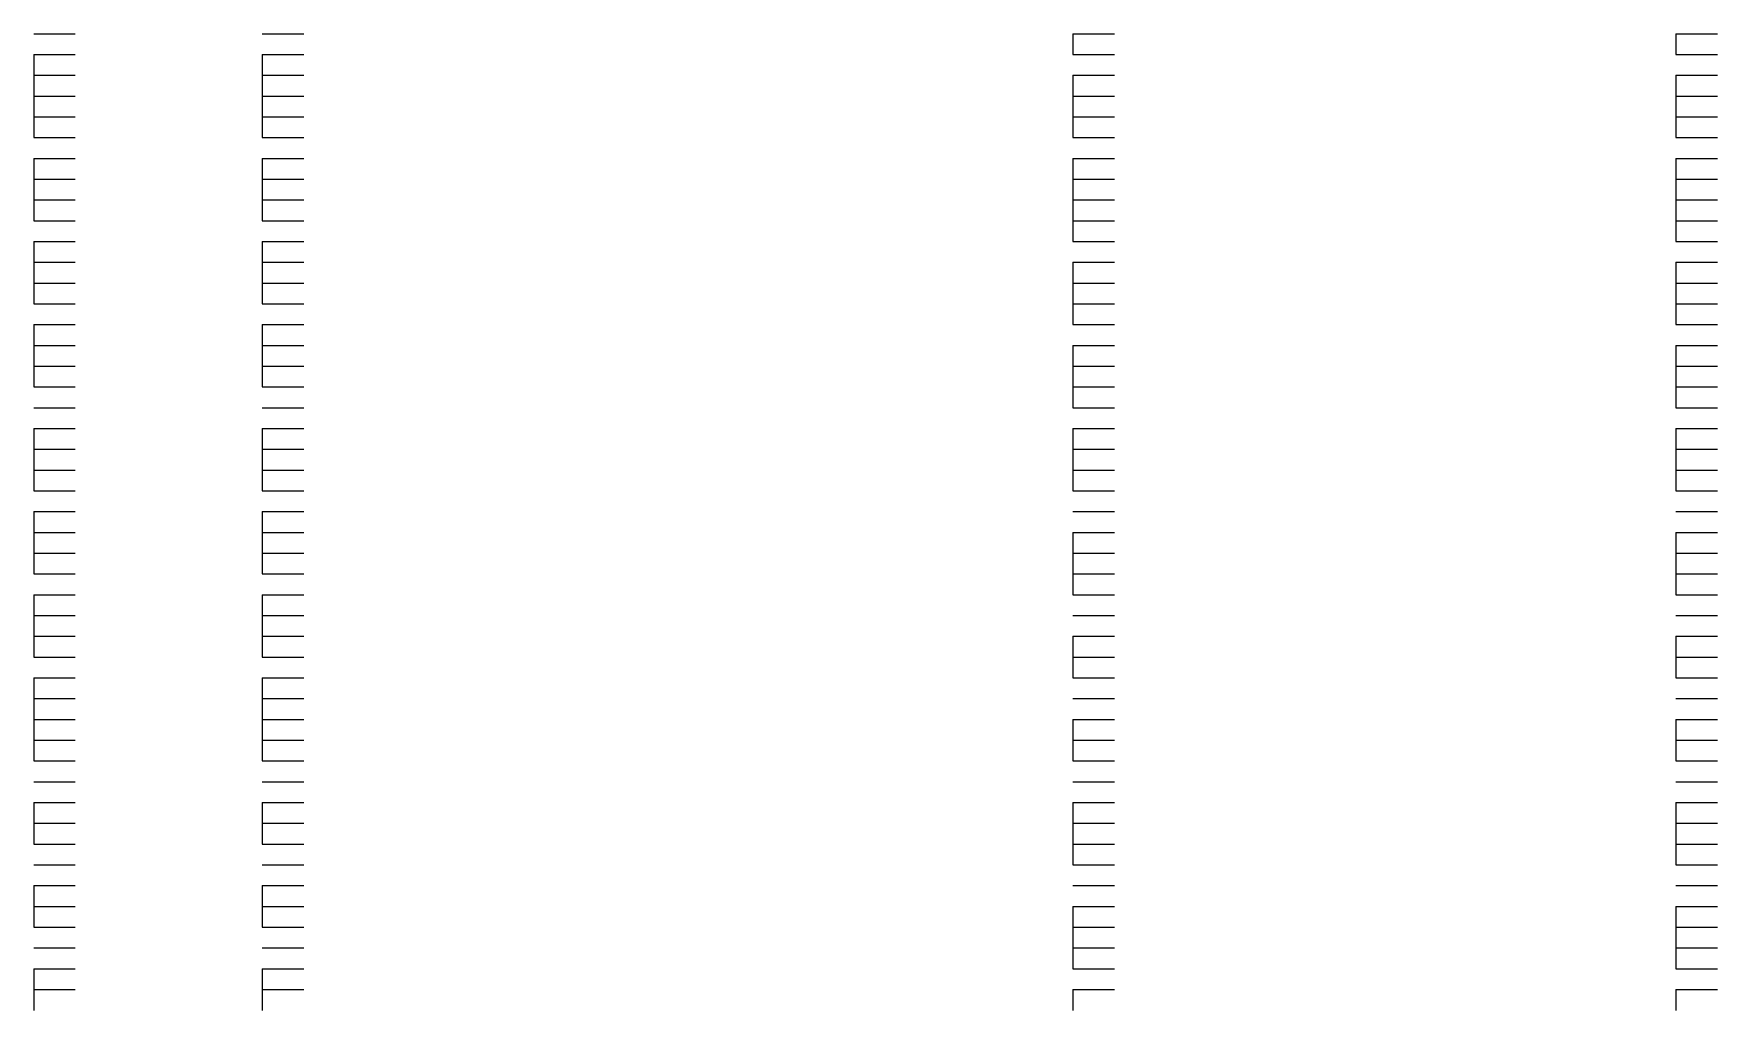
# Model space of a CAD drawing. Header units: inches. Extents: x 0.2 to 10.8, y 0.5 to 8.
# Drawn here: x 3.755 to 3.89, y 4.54 to 4.6183 of the extents above; entities that cross this region are included whole.
import ezdxf

# ---------------------------------------------------------------- set-up
doc = ezdxf.new("R2010")
doc.units = ezdxf.units.IN
doc.header["$MEASUREMENT"] = 0
doc.layers.add('PDF_Geometry', color=7, linetype='Continuous')

msp = doc.modelspace()

# ---------------------------------------------------------------- linework, layer by layer
at = {"layer": 'PDF_Geometry', "lineweight": 9}
for points in [[(3.755, 4.61833), (3.75667, 4.61833)], [(3.755, 4.61833), (3.75667, 4.61833)], [(3.755, 4.61833), (3.75667, 4.61833)], [(3.75667, 4.61833), (3.75833, 4.61833)], [(3.75667, 4.61833), (3.75833, 4.61833)], [(3.75667, 4.61833), (3.75833, 4.61833)], [(3.77333, 4.61833), (3.775, 4.61833)], [(3.77333, 4.61833), (3.775, 4.61833)], [(3.77333, 4.61833), (3.775, 4.61833)], [(3.775, 4.61833), (3.77667, 4.61833)], [(3.775, 4.61833), (3.77667, 4.61833)], [(3.775, 4.61833), (3.77667, 4.61833)], [(3.83833, 4.61833), (3.84, 4.61833)], [(3.83833, 4.61833), (3.83833, 4.61667)], [(3.83833, 4.61833), (3.84, 4.61833)], [(3.84, 4.61833), (3.84167, 4.61833)], [(3.84, 4.61833), (3.84167, 4.61833)], [(3.88667, 4.61833), (3.88833, 4.61833)], [(3.88667, 4.61833), (3.88667, 4.61667)], [(3.88667, 4.61833), (3.88833, 4.61833)], [(3.88833, 4.61833), (3.89, 4.61833)], [(3.88833, 4.61833), (3.89, 4.61833)], [(3.755, 4.61667), (3.75667, 4.61667)], [(3.755, 4.61667), (3.755, 4.615)], [(3.755, 4.61667), (3.75667, 4.61667)], [(3.75667, 4.61667), (3.75833, 4.61667)], [(3.75667, 4.61667), (3.75833, 4.61667)], [(3.77333, 4.61667), (3.775, 4.61667)], [(3.77333, 4.61667), (3.77333, 4.615)], [(3.77333, 4.61667), (3.775, 4.61667)], [(3.775, 4.61667), (3.77667, 4.61667)], [(3.775, 4.61667), (3.77667, 4.61667)], [(3.83833, 4.61667), (3.84, 4.61667)], [(3.83833, 4.61667), (3.84, 4.61667)], [(3.84, 4.61667), (3.84167, 4.61667)], [(3.84, 4.61667), (3.84167, 4.61667)], [(3.88667, 4.61667), (3.88833, 4.61667)], [(3.88667, 4.61667), (3.88833, 4.61667)], [(3.88833, 4.61667), (3.89, 4.61667)], [(3.88833, 4.61667), (3.89, 4.61667)], [(3.755, 4.615), (3.75667, 4.615)], [(3.755, 4.615), (3.755, 4.61333)], [(3.755, 4.615), (3.75667, 4.615)], [(3.75667, 4.615), (3.75833, 4.615)], [(3.75667, 4.615), (3.75833, 4.615)], [(3.77333, 4.615), (3.775, 4.615)], [(3.77333, 4.615), (3.77333, 4.61333)], [(3.77333, 4.615), (3.775, 4.615)], [(3.775, 4.615), (3.77667, 4.615)], [(3.775, 4.615), (3.77667, 4.615)], [(3.83833, 4.615), (3.84, 4.615)], [(3.83833, 4.615), (3.83833, 4.61333)], [(3.83833, 4.615), (3.84, 4.615)], [(3.84, 4.615), (3.84167, 4.615)], [(3.84, 4.615), (3.84167, 4.615)], [(3.88667, 4.615), (3.88833, 4.615)], [(3.88667, 4.615), (3.88667, 4.61333)], [(3.88667, 4.615), (3.88833, 4.615)], [(3.88833, 4.615), (3.89, 4.615)], [(3.88833, 4.615), (3.89, 4.615)], [(3.755, 4.61333), (3.75667, 4.61333)], [(3.755, 4.61333), (3.755, 4.61167)], [(3.755, 4.61333), (3.75667, 4.61333)], [(3.75667, 4.61333), (3.75833, 4.61333)], [(3.75667, 4.61333), (3.75833, 4.61333)], [(3.77333, 4.61333), (3.775, 4.61333)], [(3.77333, 4.61333), (3.77333, 4.61167)], [(3.77333, 4.61333), (3.775, 4.61333)], [(3.775, 4.61333), (3.77667, 4.61333)], [(3.775, 4.61333), (3.77667, 4.61333)], [(3.83833, 4.61333), (3.84, 4.61333)], [(3.83833, 4.61333), (3.83833, 4.61167)], [(3.83833, 4.61333), (3.84, 4.61333)], [(3.84, 4.61333), (3.84167, 4.61333)], [(3.84, 4.61333), (3.84167, 4.61333)], [(3.88667, 4.61333), (3.88833, 4.61333)], [(3.88667, 4.61333), (3.88667, 4.61167)], [(3.88667, 4.61333), (3.88833, 4.61333)], [(3.88833, 4.61333), (3.89, 4.61333)], [(3.88833, 4.61333), (3.89, 4.61333)], [(3.755, 4.61167), (3.75667, 4.61167)], [(3.755, 4.61167), (3.755, 4.61)], [(3.755, 4.61167), (3.75667, 4.61167)], [(3.75667, 4.61167), (3.75833, 4.61167)], [(3.75667, 4.61167), (3.75833, 4.61167)], [(3.77333, 4.61167), (3.775, 4.61167)], [(3.77333, 4.61167), (3.77333, 4.61)], [(3.77333, 4.61167), (3.775, 4.61167)], [(3.775, 4.61167), (3.77667, 4.61167)], [(3.775, 4.61167), (3.77667, 4.61167)], [(3.83833, 4.61167), (3.84, 4.61167)], [(3.83833, 4.61167), (3.83833, 4.61)], [(3.83833, 4.61167), (3.84, 4.61167)], [(3.84, 4.61167), (3.84167, 4.61167)], [(3.84, 4.61167), (3.84167, 4.61167)], [(3.88667, 4.61167), (3.88833, 4.61167)], [(3.88667, 4.61167), (3.88667, 4.61)], [(3.88667, 4.61167), (3.88833, 4.61167)], [(3.88833, 4.61167), (3.89, 4.61167)], [(3.88833, 4.61167), (3.89, 4.61167)], [(3.755, 4.61), (3.75667, 4.61)], [(3.755, 4.61), (3.75667, 4.61)], [(3.75667, 4.61), (3.75833, 4.61)], [(3.75667, 4.61), (3.75833, 4.61)], [(3.77333, 4.61), (3.775, 4.61)], [(3.77333, 4.61), (3.775, 4.61)], [(3.775, 4.61), (3.77667, 4.61)], [(3.775, 4.61), (3.77667, 4.61)], [(3.83833, 4.61), (3.84, 4.61)], [(3.83833, 4.61), (3.84, 4.61)], [(3.84, 4.61), (3.84167, 4.61)], [(3.84, 4.61), (3.84167, 4.61)], [(3.88667, 4.61), (3.88833, 4.61)], [(3.88667, 4.61), (3.88833, 4.61)], [(3.88833, 4.61), (3.89, 4.61)], [(3.88833, 4.61), (3.89, 4.61)], [(3.755, 4.60833), (3.75667, 4.60833)], [(3.755, 4.60833), (3.755, 4.60667)], [(3.755, 4.60833), (3.75667, 4.60833)], [(3.75667, 4.60833), (3.75833, 4.60833)], [(3.75667, 4.60833), (3.75833, 4.60833)], [(3.77333, 4.60833), (3.775, 4.60833)], [(3.77333, 4.60833), (3.77333, 4.60667)], [(3.77333, 4.60833), (3.775, 4.60833)], [(3.775, 4.60833), (3.77667, 4.60833)], [(3.775, 4.60833), (3.77667, 4.60833)], [(3.83833, 4.60833), (3.84, 4.60833)], [(3.83833, 4.60833), (3.83833, 4.60667)], [(3.83833, 4.60833), (3.84, 4.60833)], [(3.84, 4.60833), (3.84167, 4.60833)], [(3.84, 4.60833), (3.84167, 4.60833)], [(3.88667, 4.60833), (3.88833, 4.60833)], [(3.88667, 4.60833), (3.88667, 4.60667)], [(3.88667, 4.60833), (3.88833, 4.60833)], [(3.88833, 4.60833), (3.89, 4.60833)], [(3.88833, 4.60833), (3.89, 4.60833)], [(3.755, 4.60667), (3.75667, 4.60667)], [(3.755, 4.60667), (3.755, 4.605)], [(3.755, 4.60667), (3.75667, 4.60667)], [(3.75667, 4.60667), (3.75833, 4.60667)], [(3.75667, 4.60667), (3.75833, 4.60667)], [(3.77333, 4.60667), (3.775, 4.60667)], [(3.77333, 4.60667), (3.77333, 4.605)], [(3.77333, 4.60667), (3.775, 4.60667)], [(3.775, 4.60667), (3.77667, 4.60667)], [(3.775, 4.60667), (3.77667, 4.60667)], [(3.83833, 4.60667), (3.84, 4.60667)], [(3.83833, 4.60667), (3.83833, 4.605)], [(3.83833, 4.60667), (3.84, 4.60667)], [(3.84, 4.60667), (3.84167, 4.60667)], [(3.84, 4.60667), (3.84167, 4.60667)], [(3.88667, 4.60667), (3.88833, 4.60667)], [(3.88667, 4.60667), (3.88667, 4.605)], [(3.88667, 4.60667), (3.88833, 4.60667)], [(3.88833, 4.60667), (3.89, 4.60667)], [(3.88833, 4.60667), (3.89, 4.60667)], [(3.755, 4.605), (3.75667, 4.605)], [(3.755, 4.605), (3.755, 4.60333)], [(3.755, 4.605), (3.75667, 4.605)], [(3.75667, 4.605), (3.75833, 4.605)], [(3.75667, 4.605), (3.75833, 4.605)], [(3.77333, 4.605), (3.775, 4.605)], [(3.77333, 4.605), (3.77333, 4.60333)], [(3.77333, 4.605), (3.775, 4.605)], [(3.775, 4.605), (3.77667, 4.605)], [(3.775, 4.605), (3.77667, 4.605)], [(3.83833, 4.605), (3.84, 4.605)], [(3.83833, 4.605), (3.83833, 4.60333)], [(3.83833, 4.605), (3.84, 4.605)], [(3.84, 4.605), (3.84167, 4.605)], [(3.84, 4.605), (3.84167, 4.605)], [(3.88667, 4.605), (3.88833, 4.605)], [(3.88667, 4.605), (3.88667, 4.60333)], [(3.88667, 4.605), (3.88833, 4.605)], [(3.88833, 4.605), (3.89, 4.605)], [(3.88833, 4.605), (3.89, 4.605)], [(3.755, 4.60333), (3.75667, 4.60333)], [(3.755, 4.60333), (3.75667, 4.60333)], [(3.75667, 4.60333), (3.75833, 4.60333)], [(3.75667, 4.60333), (3.75833, 4.60333)], [(3.77333, 4.60333), (3.775, 4.60333)], [(3.77333, 4.60333), (3.775, 4.60333)], [(3.775, 4.60333), (3.77667, 4.60333)], [(3.775, 4.60333), (3.77667, 4.60333)], [(3.83833, 4.60333), (3.84, 4.60333)], [(3.83833, 4.60333), (3.83833, 4.60167)], [(3.83833, 4.60333), (3.84, 4.60333)], [(3.84, 4.60333), (3.84167, 4.60333)], [(3.84, 4.60333), (3.84167, 4.60333)], [(3.88667, 4.60333), (3.88833, 4.60333)], [(3.88667, 4.60333), (3.88667, 4.60167)], [(3.88667, 4.60333), (3.88833, 4.60333)], [(3.88833, 4.60333), (3.89, 4.60333)], [(3.88833, 4.60333), (3.89, 4.60333)], [(3.755, 4.60167), (3.75667, 4.60167)], [(3.755, 4.60167), (3.755, 4.6)], [(3.755, 4.60167), (3.75667, 4.60167)], [(3.75667, 4.60167), (3.75833, 4.60167)], [(3.75667, 4.60167), (3.75833, 4.60167)], [(3.77333, 4.60167), (3.775, 4.60167)], [(3.77333, 4.60167), (3.77333, 4.6)], [(3.77333, 4.60167), (3.775, 4.60167)], [(3.775, 4.60167), (3.77667, 4.60167)], [(3.775, 4.60167), (3.77667, 4.60167)], [(3.83833, 4.60167), (3.84, 4.60167)], [(3.83833, 4.60167), (3.84, 4.60167)], [(3.84, 4.60167), (3.84167, 4.60167)], [(3.84, 4.60167), (3.84167, 4.60167)], [(3.88667, 4.60167), (3.88833, 4.60167)], [(3.88667, 4.60167), (3.88833, 4.60167)], [(3.88833, 4.60167), (3.89, 4.60167)], [(3.88833, 4.60167), (3.89, 4.60167)], [(3.755, 4.6), (3.75667, 4.6)], [(3.755, 4.6), (3.755, 4.59833)], [(3.755, 4.6), (3.75667, 4.6)], [(3.75667, 4.6), (3.75833, 4.6)], [(3.75667, 4.6), (3.75833, 4.6)], [(3.77333, 4.6), (3.775, 4.6)], [(3.77333, 4.6), (3.77333, 4.59833)], [(3.77333, 4.6), (3.775, 4.6)], [(3.775, 4.6), (3.77667, 4.6)], [(3.775, 4.6), (3.77667, 4.6)], [(3.83833, 4.6), (3.84, 4.6)], [(3.83833, 4.6), (3.83833, 4.59833)], [(3.83833, 4.6), (3.84, 4.6)], [(3.84, 4.6), (3.84167, 4.6)], [(3.84, 4.6), (3.84167, 4.6)], [(3.88667, 4.6), (3.88833, 4.6)], [(3.88667, 4.6), (3.88667, 4.59833)], [(3.88667, 4.6), (3.88833, 4.6)], [(3.88833, 4.6), (3.89, 4.6)], [(3.88833, 4.6), (3.89, 4.6)], [(3.755, 4.59833), (3.75667, 4.59833)], [(3.755, 4.59833), (3.755, 4.59667)], [(3.755, 4.59833), (3.75667, 4.59833)], [(3.75667, 4.59833), (3.75833, 4.59833)], [(3.75667, 4.59833), (3.75833, 4.59833)], [(3.77333, 4.59833), (3.775, 4.59833)], [(3.77333, 4.59833), (3.77333, 4.59667)], [(3.77333, 4.59833), (3.775, 4.59833)], [(3.775, 4.59833), (3.77667, 4.59833)], [(3.775, 4.59833), (3.77667, 4.59833)], [(3.83833, 4.59833), (3.84, 4.59833)], [(3.83833, 4.59833), (3.83833, 4.59667)], [(3.83833, 4.59833), (3.84, 4.59833)], [(3.84, 4.59833), (3.84167, 4.59833)], [(3.84, 4.59833), (3.84167, 4.59833)], [(3.88667, 4.59833), (3.88833, 4.59833)], [(3.88667, 4.59833), (3.88667, 4.59667)], [(3.88667, 4.59833), (3.88833, 4.59833)], [(3.88833, 4.59833), (3.89, 4.59833)], [(3.88833, 4.59833), (3.89, 4.59833)], [(3.755, 4.59667), (3.75667, 4.59667)], [(3.755, 4.59667), (3.75667, 4.59667)], [(3.75667, 4.59667), (3.75833, 4.59667)], [(3.75667, 4.59667), (3.75833, 4.59667)], [(3.77333, 4.59667), (3.775, 4.59667)], [(3.77333, 4.59667), (3.775, 4.59667)], [(3.775, 4.59667), (3.77667, 4.59667)], [(3.775, 4.59667), (3.77667, 4.59667)], [(3.83833, 4.59667), (3.84, 4.59667)], [(3.83833, 4.59667), (3.83833, 4.595)], [(3.83833, 4.59667), (3.84, 4.59667)], [(3.84, 4.59667), (3.84167, 4.59667)], [(3.84, 4.59667), (3.84167, 4.59667)], [(3.88667, 4.59667), (3.88833, 4.59667)], [(3.88667, 4.59667), (3.88667, 4.595)], [(3.88667, 4.59667), (3.88833, 4.59667)], [(3.88833, 4.59667), (3.89, 4.59667)], [(3.88833, 4.59667), (3.89, 4.59667)], [(3.755, 4.595), (3.75667, 4.595)], [(3.755, 4.595), (3.755, 4.59333)], [(3.755, 4.595), (3.75667, 4.595)], [(3.75667, 4.595), (3.75833, 4.595)], [(3.75667, 4.595), (3.75833, 4.595)], [(3.77333, 4.595), (3.775, 4.595)], [(3.77333, 4.595), (3.77333, 4.59333)], [(3.77333, 4.595), (3.775, 4.595)], [(3.775, 4.595), (3.77667, 4.595)], [(3.775, 4.595), (3.77667, 4.595)], [(3.83833, 4.595), (3.84, 4.595)], [(3.83833, 4.595), (3.84, 4.595)], [(3.84, 4.595), (3.84167, 4.595)], [(3.84, 4.595), (3.84167, 4.595)], [(3.88667, 4.595), (3.88833, 4.595)], [(3.88667, 4.595), (3.88833, 4.595)], [(3.88833, 4.595), (3.89, 4.595)], [(3.88833, 4.595), (3.89, 4.595)], [(3.755, 4.59333), (3.75667, 4.59333)], [(3.755, 4.59333), (3.755, 4.59167)], [(3.755, 4.59333), (3.75667, 4.59333)], [(3.75667, 4.59333), (3.75833, 4.59333)], [(3.75667, 4.59333), (3.75833, 4.59333)], [(3.77333, 4.59333), (3.775, 4.59333)], [(3.77333, 4.59333), (3.77333, 4.59167)], [(3.77333, 4.59333), (3.775, 4.59333)], [(3.775, 4.59333), (3.77667, 4.59333)], [(3.775, 4.59333), (3.77667, 4.59333)], [(3.83833, 4.59333), (3.84, 4.59333)], [(3.83833, 4.59333), (3.83833, 4.59167)], [(3.83833, 4.59333), (3.84, 4.59333)], [(3.84, 4.59333), (3.84167, 4.59333)], [(3.84, 4.59333), (3.84167, 4.59333)], [(3.88667, 4.59333), (3.88833, 4.59333)], [(3.88667, 4.59333), (3.88667, 4.59167)], [(3.88667, 4.59333), (3.88833, 4.59333)], [(3.88833, 4.59333), (3.89, 4.59333)], [(3.88833, 4.59333), (3.89, 4.59333)], [(3.755, 4.59167), (3.75667, 4.59167)], [(3.755, 4.59167), (3.755, 4.59)], [(3.755, 4.59167), (3.75667, 4.59167)], [(3.75667, 4.59167), (3.75833, 4.59167)], [(3.75667, 4.59167), (3.75833, 4.59167)], [(3.77333, 4.59167), (3.775, 4.59167)], [(3.77333, 4.59167), (3.77333, 4.59)], [(3.77333, 4.59167), (3.775, 4.59167)], [(3.775, 4.59167), (3.77667, 4.59167)], [(3.775, 4.59167), (3.77667, 4.59167)], [(3.83833, 4.59167), (3.84, 4.59167)], [(3.83833, 4.59167), (3.83833, 4.59)], [(3.83833, 4.59167), (3.84, 4.59167)], [(3.84, 4.59167), (3.84167, 4.59167)], [(3.84, 4.59167), (3.84167, 4.59167)], [(3.88667, 4.59167), (3.88833, 4.59167)], [(3.88667, 4.59167), (3.88667, 4.59)], [(3.88667, 4.59167), (3.88833, 4.59167)], [(3.88833, 4.59167), (3.89, 4.59167)], [(3.88833, 4.59167), (3.89, 4.59167)], [(3.755, 4.59), (3.75667, 4.59)], [(3.755, 4.59), (3.75667, 4.59)], [(3.755, 4.59), (3.75667, 4.59)], [(3.75667, 4.59), (3.75833, 4.59)], [(3.75667, 4.59), (3.75833, 4.59)], [(3.75667, 4.59), (3.75833, 4.59)], [(3.77333, 4.59), (3.775, 4.59)], [(3.77333, 4.59), (3.775, 4.59)], [(3.77333, 4.59), (3.775, 4.59)], [(3.775, 4.59), (3.77667, 4.59)], [(3.775, 4.59), (3.77667, 4.59)], [(3.775, 4.59), (3.77667, 4.59)], [(3.83833, 4.59), (3.84, 4.59)], [(3.83833, 4.59), (3.83833, 4.58833)], [(3.83833, 4.59), (3.84, 4.59)], [(3.84, 4.59), (3.84167, 4.59)], [(3.84, 4.59), (3.84167, 4.59)], [(3.88667, 4.59), (3.88833, 4.59)], [(3.88667, 4.59), (3.88667, 4.58833)], [(3.88667, 4.59), (3.88833, 4.59)], [(3.88833, 4.59), (3.89, 4.59)], [(3.88833, 4.59), (3.89, 4.59)], [(3.755, 4.58833), (3.75667, 4.58833)], [(3.755, 4.58833), (3.75667, 4.58833)], [(3.755, 4.58833), (3.75667, 4.58833)], [(3.75667, 4.58833), (3.75833, 4.58833)], [(3.75667, 4.58833), (3.75833, 4.58833)], [(3.75667, 4.58833), (3.75833, 4.58833)], [(3.77333, 4.58833), (3.775, 4.58833)], [(3.77333, 4.58833), (3.775, 4.58833)], [(3.77333, 4.58833), (3.775, 4.58833)], [(3.775, 4.58833), (3.77667, 4.58833)], [(3.775, 4.58833), (3.77667, 4.58833)], [(3.775, 4.58833), (3.77667, 4.58833)], [(3.83833, 4.58833), (3.84, 4.58833)], [(3.83833, 4.58833), (3.84, 4.58833)], [(3.84, 4.58833), (3.84167, 4.58833)], [(3.84, 4.58833), (3.84167, 4.58833)], [(3.88667, 4.58833), (3.88833, 4.58833)], [(3.88667, 4.58833), (3.88833, 4.58833)], [(3.88833, 4.58833), (3.89, 4.58833)], [(3.88833, 4.58833), (3.89, 4.58833)], [(3.755, 4.58667), (3.75667, 4.58667)], [(3.755, 4.58667), (3.755, 4.585)], [(3.755, 4.58667), (3.75667, 4.58667)], [(3.75667, 4.58667), (3.75833, 4.58667)], [(3.75667, 4.58667), (3.75833, 4.58667)], [(3.77333, 4.58667), (3.775, 4.58667)], [(3.77333, 4.58667), (3.77333, 4.585)], [(3.77333, 4.58667), (3.775, 4.58667)], [(3.775, 4.58667), (3.77667, 4.58667)], [(3.775, 4.58667), (3.77667, 4.58667)], [(3.83833, 4.58667), (3.84, 4.58667)], [(3.83833, 4.58667), (3.83833, 4.585)], [(3.83833, 4.58667), (3.84, 4.58667)], [(3.84, 4.58667), (3.84167, 4.58667)], [(3.84, 4.58667), (3.84167, 4.58667)], [(3.88667, 4.58667), (3.88833, 4.58667)], [(3.88667, 4.58667), (3.88667, 4.585)], [(3.88667, 4.58667), (3.88833, 4.58667)], [(3.88833, 4.58667), (3.89, 4.58667)], [(3.88833, 4.58667), (3.89, 4.58667)], [(3.755, 4.585), (3.75667, 4.585)], [(3.755, 4.585), (3.755, 4.58333)], [(3.755, 4.585), (3.75667, 4.585)], [(3.75667, 4.585), (3.75833, 4.585)], [(3.75667, 4.585), (3.75833, 4.585)], [(3.77333, 4.585), (3.775, 4.585)], [(3.77333, 4.585), (3.77333, 4.58333)], [(3.77333, 4.585), (3.775, 4.585)], [(3.775, 4.585), (3.77667, 4.585)], [(3.775, 4.585), (3.77667, 4.585)], [(3.83833, 4.585), (3.84, 4.585)], [(3.83833, 4.585), (3.83833, 4.58333)], [(3.83833, 4.585), (3.84, 4.585)], [(3.84, 4.585), (3.84167, 4.585)], [(3.84, 4.585), (3.84167, 4.585)], [(3.88667, 4.585), (3.88833, 4.585)], [(3.88667, 4.585), (3.88667, 4.58333)], [(3.88667, 4.585), (3.88833, 4.585)], [(3.88833, 4.585), (3.89, 4.585)], [(3.88833, 4.585), (3.89, 4.585)], [(3.755, 4.58333), (3.75667, 4.58333)], [(3.755, 4.58333), (3.755, 4.58167)], [(3.755, 4.58333), (3.75667, 4.58333)], [(3.75667, 4.58333), (3.75833, 4.58333)], [(3.75667, 4.58333), (3.75833, 4.58333)], [(3.77333, 4.58333), (3.775, 4.58333)], [(3.77333, 4.58333), (3.77333, 4.58167)], [(3.77333, 4.58333), (3.775, 4.58333)], [(3.775, 4.58333), (3.77667, 4.58333)], [(3.775, 4.58333), (3.77667, 4.58333)], [(3.83833, 4.58333), (3.84, 4.58333)], [(3.83833, 4.58333), (3.83833, 4.58167)], [(3.83833, 4.58333), (3.84, 4.58333)], [(3.84, 4.58333), (3.84167, 4.58333)], [(3.84, 4.58333), (3.84167, 4.58333)], [(3.88667, 4.58333), (3.88833, 4.58333)], [(3.88667, 4.58333), (3.88667, 4.58167)], [(3.88667, 4.58333), (3.88833, 4.58333)], [(3.88833, 4.58333), (3.89, 4.58333)], [(3.88833, 4.58333), (3.89, 4.58333)], [(3.755, 4.58167), (3.75667, 4.58167)], [(3.755, 4.58167), (3.75667, 4.58167)], [(3.75667, 4.58167), (3.75833, 4.58167)], [(3.75667, 4.58167), (3.75833, 4.58167)], [(3.77333, 4.58167), (3.775, 4.58167)], [(3.77333, 4.58167), (3.775, 4.58167)], [(3.775, 4.58167), (3.77667, 4.58167)], [(3.775, 4.58167), (3.77667, 4.58167)], [(3.83833, 4.58167), (3.84, 4.58167)], [(3.83833, 4.58167), (3.84, 4.58167)], [(3.83833, 4.58167), (3.84, 4.58167)], [(3.84, 4.58167), (3.84167, 4.58167)], [(3.84, 4.58167), (3.84167, 4.58167)], [(3.84, 4.58167), (3.84167, 4.58167)], [(3.88667, 4.58167), (3.88833, 4.58167)], [(3.88667, 4.58167), (3.88833, 4.58167)], [(3.88667, 4.58167), (3.88833, 4.58167)], [(3.88833, 4.58167), (3.89, 4.58167)], [(3.88833, 4.58167), (3.89, 4.58167)], [(3.88833, 4.58167), (3.89, 4.58167)], [(3.755, 4.58), (3.75667, 4.58)], [(3.755, 4.58), (3.755, 4.57833)], [(3.755, 4.58), (3.75667, 4.58)], [(3.75667, 4.58), (3.75833, 4.58)], [(3.75667, 4.58), (3.75833, 4.58)], [(3.77333, 4.58), (3.775, 4.58)], [(3.77333, 4.58), (3.77333, 4.57833)], [(3.77333, 4.58), (3.775, 4.58)], [(3.775, 4.58), (3.77667, 4.58)], [(3.775, 4.58), (3.77667, 4.58)], [(3.83833, 4.58), (3.84, 4.58)], [(3.83833, 4.58), (3.84, 4.58)], [(3.83833, 4.58), (3.84, 4.58)], [(3.84, 4.58), (3.84167, 4.58)], [(3.84, 4.58), (3.84167, 4.58)], [(3.84, 4.58), (3.84167, 4.58)], [(3.88667, 4.58), (3.88833, 4.58)], [(3.88667, 4.58), (3.88833, 4.58)], [(3.88667, 4.58), (3.88833, 4.58)], [(3.88833, 4.58), (3.89, 4.58)], [(3.88833, 4.58), (3.89, 4.58)], [(3.88833, 4.58), (3.89, 4.58)], [(3.755, 4.57833), (3.75667, 4.57833)], [(3.755, 4.57833), (3.755, 4.57667)], [(3.755, 4.57833), (3.75667, 4.57833)], [(3.75667, 4.57833), (3.75833, 4.57833)], [(3.75667, 4.57833), (3.75833, 4.57833)], [(3.77333, 4.57833), (3.775, 4.57833)], [(3.77333, 4.57833), (3.77333, 4.57667)], [(3.77333, 4.57833), (3.775, 4.57833)], [(3.775, 4.57833), (3.77667, 4.57833)], [(3.775, 4.57833), (3.77667, 4.57833)], [(3.83833, 4.57833), (3.84, 4.57833)], [(3.83833, 4.57833), (3.83833, 4.57667)], [(3.83833, 4.57833), (3.84, 4.57833)], [(3.84, 4.57833), (3.84167, 4.57833)], [(3.84, 4.57833), (3.84167, 4.57833)], [(3.88667, 4.57833), (3.88833, 4.57833)], [(3.88667, 4.57833), (3.88667, 4.57667)], [(3.88667, 4.57833), (3.88833, 4.57833)], [(3.88833, 4.57833), (3.89, 4.57833)], [(3.88833, 4.57833), (3.89, 4.57833)], [(3.755, 4.57667), (3.75667, 4.57667)], [(3.755, 4.57667), (3.755, 4.575)], [(3.755, 4.57667), (3.75667, 4.57667)], [(3.75667, 4.57667), (3.75833, 4.57667)], [(3.75667, 4.57667), (3.75833, 4.57667)], [(3.77333, 4.57667), (3.775, 4.57667)], [(3.77333, 4.57667), (3.77333, 4.575)], [(3.77333, 4.57667), (3.775, 4.57667)], [(3.775, 4.57667), (3.77667, 4.57667)], [(3.775, 4.57667), (3.77667, 4.57667)], [(3.83833, 4.57667), (3.84, 4.57667)], [(3.83833, 4.57667), (3.83833, 4.575)], [(3.83833, 4.57667), (3.84, 4.57667)], [(3.84, 4.57667), (3.84167, 4.57667)], [(3.84, 4.57667), (3.84167, 4.57667)], [(3.88667, 4.57667), (3.88833, 4.57667)], [(3.88667, 4.57667), (3.88667, 4.575)], [(3.88667, 4.57667), (3.88833, 4.57667)], [(3.88833, 4.57667), (3.89, 4.57667)], [(3.88833, 4.57667), (3.89, 4.57667)], [(3.755, 4.575), (3.75667, 4.575)], [(3.755, 4.575), (3.75667, 4.575)], [(3.75667, 4.575), (3.75833, 4.575)], [(3.75667, 4.575), (3.75833, 4.575)], [(3.77333, 4.575), (3.775, 4.575)], [(3.77333, 4.575), (3.775, 4.575)], [(3.775, 4.575), (3.77667, 4.575)], [(3.775, 4.575), (3.77667, 4.575)], [(3.83833, 4.575), (3.84, 4.575)], [(3.83833, 4.575), (3.83833, 4.57333)], [(3.83833, 4.575), (3.84, 4.575)], [(3.84, 4.575), (3.84167, 4.575)], [(3.84, 4.575), (3.84167, 4.575)], [(3.88667, 4.575), (3.88833, 4.575)], [(3.88667, 4.575), (3.88667, 4.57333)], [(3.88667, 4.575), (3.88833, 4.575)], [(3.88833, 4.575), (3.89, 4.575)], [(3.88833, 4.575), (3.89, 4.575)], [(3.755, 4.57333), (3.75667, 4.57333)], [(3.755, 4.57333), (3.755, 4.57167)], [(3.755, 4.57333), (3.75667, 4.57333)], [(3.75667, 4.57333), (3.75833, 4.57333)], [(3.75667, 4.57333), (3.75833, 4.57333)], [(3.77333, 4.57333), (3.775, 4.57333)], [(3.77333, 4.57333), (3.77333, 4.57167)], [(3.77333, 4.57333), (3.775, 4.57333)], [(3.775, 4.57333), (3.77667, 4.57333)], [(3.775, 4.57333), (3.77667, 4.57333)], [(3.83833, 4.57333), (3.84, 4.57333)], [(3.83833, 4.57333), (3.84, 4.57333)], [(3.83833, 4.57333), (3.84, 4.57333)], [(3.84, 4.57333), (3.84167, 4.57333)], [(3.84, 4.57333), (3.84167, 4.57333)], [(3.84, 4.57333), (3.84167, 4.57333)], [(3.88667, 4.57333), (3.88833, 4.57333)], [(3.88667, 4.57333), (3.88833, 4.57333)], [(3.88667, 4.57333), (3.88833, 4.57333)], [(3.88833, 4.57333), (3.89, 4.57333)], [(3.88833, 4.57333), (3.89, 4.57333)], [(3.88833, 4.57333), (3.89, 4.57333)], [(3.755, 4.57167), (3.75667, 4.57167)], [(3.755, 4.57167), (3.755, 4.57)], [(3.755, 4.57167), (3.75667, 4.57167)], [(3.75667, 4.57167), (3.75833, 4.57167)], [(3.75667, 4.57167), (3.75833, 4.57167)], [(3.77333, 4.57167), (3.775, 4.57167)], [(3.77333, 4.57167), (3.77333, 4.57)], [(3.77333, 4.57167), (3.775, 4.57167)], [(3.775, 4.57167), (3.77667, 4.57167)], [(3.775, 4.57167), (3.77667, 4.57167)], [(3.83833, 4.57167), (3.84, 4.57167)], [(3.83833, 4.57167), (3.84, 4.57167)], [(3.83833, 4.57167), (3.84, 4.57167)], [(3.84, 4.57167), (3.84167, 4.57167)], [(3.84, 4.57167), (3.84167, 4.57167)], [(3.84, 4.57167), (3.84167, 4.57167)], [(3.88667, 4.57167), (3.88833, 4.57167)], [(3.88667, 4.57167), (3.88833, 4.57167)], [(3.88667, 4.57167), (3.88833, 4.57167)], [(3.88833, 4.57167), (3.89, 4.57167)], [(3.88833, 4.57167), (3.89, 4.57167)], [(3.88833, 4.57167), (3.89, 4.57167)], [(3.755, 4.57), (3.75667, 4.57)], [(3.755, 4.57), (3.755, 4.56833)], [(3.755, 4.57), (3.75667, 4.57)], [(3.75667, 4.57), (3.75833, 4.57)], [(3.75667, 4.57), (3.75833, 4.57)], [(3.77333, 4.57), (3.775, 4.57)], [(3.77333, 4.57), (3.77333, 4.56833)], [(3.77333, 4.57), (3.775, 4.57)], [(3.775, 4.57), (3.77667, 4.57)], [(3.775, 4.57), (3.77667, 4.57)], [(3.83833, 4.57), (3.84, 4.57)], [(3.83833, 4.57), (3.83833, 4.56833)], [(3.83833, 4.57), (3.84, 4.57)], [(3.84, 4.57), (3.84167, 4.57)], [(3.84, 4.57), (3.84167, 4.57)], [(3.88667, 4.57), (3.88833, 4.57)], [(3.88667, 4.57), (3.88667, 4.56833)], [(3.88667, 4.57), (3.88833, 4.57)], [(3.88833, 4.57), (3.89, 4.57)], [(3.88833, 4.57), (3.89, 4.57)], [(3.755, 4.56833), (3.75667, 4.56833)], [(3.755, 4.56833), (3.75667, 4.56833)], [(3.75667, 4.56833), (3.75833, 4.56833)], [(3.75667, 4.56833), (3.75833, 4.56833)], [(3.77333, 4.56833), (3.775, 4.56833)], [(3.77333, 4.56833), (3.775, 4.56833)], [(3.775, 4.56833), (3.77667, 4.56833)], [(3.775, 4.56833), (3.77667, 4.56833)], [(3.83833, 4.56833), (3.84, 4.56833)], [(3.83833, 4.56833), (3.83833, 4.56667)], [(3.83833, 4.56833), (3.84, 4.56833)], [(3.84, 4.56833), (3.84167, 4.56833)], [(3.84, 4.56833), (3.84167, 4.56833)], [(3.88667, 4.56833), (3.88833, 4.56833)], [(3.88667, 4.56833), (3.88667, 4.56667)], [(3.88667, 4.56833), (3.88833, 4.56833)], [(3.88833, 4.56833), (3.89, 4.56833)], [(3.88833, 4.56833), (3.89, 4.56833)], [(3.755, 4.56667), (3.75667, 4.56667)], [(3.755, 4.56667), (3.755, 4.565)], [(3.755, 4.56667), (3.75667, 4.56667)], [(3.75667, 4.56667), (3.75833, 4.56667)], [(3.75667, 4.56667), (3.75833, 4.56667)], [(3.77333, 4.56667), (3.775, 4.56667)], [(3.77333, 4.56667), (3.77333, 4.565)], [(3.77333, 4.56667), (3.775, 4.56667)], [(3.775, 4.56667), (3.77667, 4.56667)], [(3.775, 4.56667), (3.77667, 4.56667)], [(3.83833, 4.56667), (3.84, 4.56667)], [(3.83833, 4.56667), (3.84, 4.56667)], [(3.83833, 4.56667), (3.84, 4.56667)], [(3.84, 4.56667), (3.84167, 4.56667)], [(3.84, 4.56667), (3.84167, 4.56667)], [(3.84, 4.56667), (3.84167, 4.56667)], [(3.88667, 4.56667), (3.88833, 4.56667)], [(3.88667, 4.56667), (3.88833, 4.56667)], [(3.88667, 4.56667), (3.88833, 4.56667)], [(3.88833, 4.56667), (3.89, 4.56667)], [(3.88833, 4.56667), (3.89, 4.56667)], [(3.88833, 4.56667), (3.89, 4.56667)], [(3.755, 4.565), (3.75667, 4.565)], [(3.755, 4.565), (3.755, 4.56333)], [(3.755, 4.565), (3.75667, 4.565)], [(3.75667, 4.565), (3.75833, 4.565)], [(3.75667, 4.565), (3.75833, 4.565)], [(3.77333, 4.565), (3.775, 4.565)], [(3.77333, 4.565), (3.77333, 4.56333)], [(3.77333, 4.565), (3.775, 4.565)], [(3.775, 4.565), (3.77667, 4.565)], [(3.775, 4.565), (3.77667, 4.565)], [(3.83833, 4.565), (3.84, 4.565)], [(3.83833, 4.565), (3.84, 4.565)], [(3.83833, 4.565), (3.84, 4.565)], [(3.84, 4.565), (3.84167, 4.565)], [(3.84, 4.565), (3.84167, 4.565)], [(3.84, 4.565), (3.84167, 4.565)], [(3.88667, 4.565), (3.88833, 4.565)], [(3.88667, 4.565), (3.88833, 4.565)], [(3.88667, 4.565), (3.88833, 4.565)], [(3.88833, 4.565), (3.89, 4.565)], [(3.88833, 4.565), (3.89, 4.565)], [(3.88833, 4.565), (3.89, 4.565)], [(3.755, 4.56333), (3.75667, 4.56333)], [(3.755, 4.56333), (3.755, 4.56167)], [(3.755, 4.56333), (3.75667, 4.56333)], [(3.75667, 4.56333), (3.75833, 4.56333)], [(3.75667, 4.56333), (3.75833, 4.56333)], [(3.77333, 4.56333), (3.775, 4.56333)], [(3.77333, 4.56333), (3.77333, 4.56167)], [(3.77333, 4.56333), (3.775, 4.56333)], [(3.775, 4.56333), (3.77667, 4.56333)], [(3.775, 4.56333), (3.77667, 4.56333)], [(3.83833, 4.56333), (3.84, 4.56333)], [(3.83833, 4.56333), (3.83833, 4.56167)], [(3.83833, 4.56333), (3.84, 4.56333)], [(3.84, 4.56333), (3.84167, 4.56333)], [(3.84, 4.56333), (3.84167, 4.56333)], [(3.88667, 4.56333), (3.88833, 4.56333)], [(3.88667, 4.56333), (3.88667, 4.56167)], [(3.88667, 4.56333), (3.88833, 4.56333)], [(3.88833, 4.56333), (3.89, 4.56333)], [(3.88833, 4.56333), (3.89, 4.56333)], [(3.755, 4.56167), (3.75667, 4.56167)], [(3.755, 4.56167), (3.755, 4.56)], [(3.755, 4.56167), (3.75667, 4.56167)], [(3.75667, 4.56167), (3.75833, 4.56167)], [(3.75667, 4.56167), (3.75833, 4.56167)], [(3.77333, 4.56167), (3.775, 4.56167)], [(3.77333, 4.56167), (3.77333, 4.56)], [(3.77333, 4.56167), (3.775, 4.56167)], [(3.775, 4.56167), (3.77667, 4.56167)], [(3.775, 4.56167), (3.77667, 4.56167)], [(3.83833, 4.56167), (3.84, 4.56167)], [(3.83833, 4.56167), (3.83833, 4.56)], [(3.83833, 4.56167), (3.84, 4.56167)], [(3.84, 4.56167), (3.84167, 4.56167)], [(3.84, 4.56167), (3.84167, 4.56167)], [(3.88667, 4.56167), (3.88833, 4.56167)], [(3.88667, 4.56167), (3.88667, 4.56)], [(3.88667, 4.56167), (3.88833, 4.56167)], [(3.88833, 4.56167), (3.89, 4.56167)], [(3.88833, 4.56167), (3.89, 4.56167)], [(3.755, 4.56), (3.75667, 4.56)], [(3.755, 4.56), (3.75667, 4.56)], [(3.755, 4.56), (3.75667, 4.56)], [(3.75667, 4.56), (3.75833, 4.56)], [(3.75667, 4.56), (3.75833, 4.56)], [(3.75667, 4.56), (3.75833, 4.56)], [(3.77333, 4.56), (3.775, 4.56)], [(3.77333, 4.56), (3.775, 4.56)], [(3.77333, 4.56), (3.775, 4.56)], [(3.775, 4.56), (3.77667, 4.56)], [(3.775, 4.56), (3.77667, 4.56)], [(3.775, 4.56), (3.77667, 4.56)], [(3.83833, 4.56), (3.84, 4.56)], [(3.83833, 4.56), (3.84, 4.56)], [(3.83833, 4.56), (3.84, 4.56)], [(3.84, 4.56), (3.84167, 4.56)], [(3.84, 4.56), (3.84167, 4.56)], [(3.84, 4.56), (3.84167, 4.56)], [(3.88667, 4.56), (3.88833, 4.56)], [(3.88667, 4.56), (3.88833, 4.56)], [(3.88667, 4.56), (3.88833, 4.56)], [(3.88833, 4.56), (3.89, 4.56)], [(3.88833, 4.56), (3.89, 4.56)], [(3.88833, 4.56), (3.89, 4.56)], [(3.755, 4.55833), (3.75667, 4.55833)], [(3.755, 4.55833), (3.75667, 4.55833)], [(3.755, 4.55833), (3.75667, 4.55833)], [(3.75667, 4.55833), (3.75833, 4.55833)], [(3.75667, 4.55833), (3.75833, 4.55833)], [(3.75667, 4.55833), (3.75833, 4.55833)], [(3.77333, 4.55833), (3.775, 4.55833)], [(3.77333, 4.55833), (3.775, 4.55833)], [(3.77333, 4.55833), (3.775, 4.55833)], [(3.775, 4.55833), (3.77667, 4.55833)], [(3.775, 4.55833), (3.77667, 4.55833)], [(3.775, 4.55833), (3.77667, 4.55833)], [(3.83833, 4.55833), (3.84, 4.55833)], [(3.83833, 4.55833), (3.84, 4.55833)], [(3.83833, 4.55833), (3.84, 4.55833)], [(3.84, 4.55833), (3.84167, 4.55833)], [(3.84, 4.55833), (3.84167, 4.55833)], [(3.84, 4.55833), (3.84167, 4.55833)], [(3.88667, 4.55833), (3.88833, 4.55833)], [(3.88667, 4.55833), (3.88833, 4.55833)], [(3.88667, 4.55833), (3.88833, 4.55833)], [(3.88833, 4.55833), (3.89, 4.55833)], [(3.88833, 4.55833), (3.89, 4.55833)], [(3.88833, 4.55833), (3.89, 4.55833)], [(3.755, 4.55667), (3.75667, 4.55667)], [(3.755, 4.55667), (3.755, 4.555)], [(3.755, 4.55667), (3.75667, 4.55667)], [(3.75667, 4.55667), (3.75833, 4.55667)], [(3.75667, 4.55667), (3.75833, 4.55667)], [(3.77333, 4.55667), (3.775, 4.55667)], [(3.77333, 4.55667), (3.77333, 4.555)], [(3.77333, 4.55667), (3.775, 4.55667)], [(3.775, 4.55667), (3.77667, 4.55667)], [(3.775, 4.55667), (3.77667, 4.55667)], [(3.83833, 4.55667), (3.84, 4.55667)], [(3.83833, 4.55667), (3.83833, 4.555)], [(3.83833, 4.55667), (3.84, 4.55667)], [(3.84, 4.55667), (3.84167, 4.55667)], [(3.84, 4.55667), (3.84167, 4.55667)], [(3.88667, 4.55667), (3.88833, 4.55667)], [(3.88667, 4.55667), (3.88667, 4.555)], [(3.88667, 4.55667), (3.88833, 4.55667)], [(3.88833, 4.55667), (3.89, 4.55667)], [(3.88833, 4.55667), (3.89, 4.55667)], [(3.755, 4.555), (3.75667, 4.555)], [(3.755, 4.555), (3.755, 4.55333)], [(3.755, 4.555), (3.75667, 4.555)], [(3.75667, 4.555), (3.75833, 4.555)], [(3.75667, 4.555), (3.75833, 4.555)], [(3.77333, 4.555), (3.775, 4.555)], [(3.77333, 4.555), (3.77333, 4.55333)], [(3.77333, 4.555), (3.775, 4.555)], [(3.775, 4.555), (3.77667, 4.555)], [(3.775, 4.555), (3.77667, 4.555)], [(3.83833, 4.555), (3.84, 4.555)], [(3.83833, 4.555), (3.83833, 4.55333)], [(3.83833, 4.555), (3.84, 4.555)], [(3.84, 4.555), (3.84167, 4.555)], [(3.84, 4.555), (3.84167, 4.555)], [(3.88667, 4.555), (3.88833, 4.555)], [(3.88667, 4.555), (3.88667, 4.55333)], [(3.88667, 4.555), (3.88833, 4.555)], [(3.88833, 4.555), (3.89, 4.555)], [(3.88833, 4.555), (3.89, 4.555)], [(3.755, 4.55333), (3.75667, 4.55333)], [(3.755, 4.55333), (3.75667, 4.55333)], [(3.755, 4.55333), (3.75667, 4.55333)], [(3.75667, 4.55333), (3.75833, 4.55333)], [(3.75667, 4.55333), (3.75833, 4.55333)], [(3.75667, 4.55333), (3.75833, 4.55333)], [(3.77333, 4.55333), (3.775, 4.55333)], [(3.77333, 4.55333), (3.775, 4.55333)], [(3.77333, 4.55333), (3.775, 4.55333)], [(3.775, 4.55333), (3.77667, 4.55333)], [(3.775, 4.55333), (3.77667, 4.55333)], [(3.775, 4.55333), (3.77667, 4.55333)], [(3.83833, 4.55333), (3.84, 4.55333)], [(3.83833, 4.55333), (3.83833, 4.55167)], [(3.83833, 4.55333), (3.84, 4.55333)], [(3.84, 4.55333), (3.84167, 4.55333)], [(3.84, 4.55333), (3.84167, 4.55333)], [(3.88667, 4.55333), (3.88833, 4.55333)], [(3.88667, 4.55333), (3.88667, 4.55167)], [(3.88667, 4.55333), (3.88833, 4.55333)], [(3.88833, 4.55333), (3.89, 4.55333)], [(3.88833, 4.55333), (3.89, 4.55333)], [(3.755, 4.55167), (3.75667, 4.55167)], [(3.755, 4.55167), (3.75667, 4.55167)], [(3.755, 4.55167), (3.75667, 4.55167)], [(3.75667, 4.55167), (3.75833, 4.55167)], [(3.75667, 4.55167), (3.75833, 4.55167)], [(3.75667, 4.55167), (3.75833, 4.55167)], [(3.77333, 4.55167), (3.775, 4.55167)], [(3.77333, 4.55167), (3.775, 4.55167)], [(3.77333, 4.55167), (3.775, 4.55167)], [(3.775, 4.55167), (3.77667, 4.55167)], [(3.775, 4.55167), (3.77667, 4.55167)], [(3.775, 4.55167), (3.77667, 4.55167)], [(3.83833, 4.55167), (3.84, 4.55167)], [(3.83833, 4.55167), (3.84, 4.55167)], [(3.83833, 4.55167), (3.84, 4.55167)], [(3.84, 4.55167), (3.84167, 4.55167)], [(3.84, 4.55167), (3.84167, 4.55167)], [(3.84, 4.55167), (3.84167, 4.55167)], [(3.88667, 4.55167), (3.88833, 4.55167)], [(3.88667, 4.55167), (3.88833, 4.55167)], [(3.88667, 4.55167), (3.88833, 4.55167)], [(3.88833, 4.55167), (3.89, 4.55167)], [(3.88833, 4.55167), (3.89, 4.55167)], [(3.88833, 4.55167), (3.89, 4.55167)], [(3.755, 4.55), (3.75667, 4.55)], [(3.755, 4.55), (3.755, 4.54833)], [(3.755, 4.55), (3.75667, 4.55)], [(3.75667, 4.55), (3.75833, 4.55)], [(3.75667, 4.55), (3.75833, 4.55)], [(3.77333, 4.55), (3.775, 4.55)], [(3.77333, 4.55), (3.77333, 4.54833)], [(3.77333, 4.55), (3.775, 4.55)], [(3.775, 4.55), (3.77667, 4.55)], [(3.775, 4.55), (3.77667, 4.55)], [(3.83833, 4.55), (3.84, 4.55)], [(3.83833, 4.55), (3.84, 4.55)], [(3.83833, 4.55), (3.84, 4.55)], [(3.84, 4.55), (3.84167, 4.55)], [(3.84, 4.55), (3.84167, 4.55)], [(3.84, 4.55), (3.84167, 4.55)], [(3.88667, 4.55), (3.88833, 4.55)], [(3.88667, 4.55), (3.88833, 4.55)], [(3.88667, 4.55), (3.88833, 4.55)], [(3.88833, 4.55), (3.89, 4.55)], [(3.88833, 4.55), (3.89, 4.55)], [(3.88833, 4.55), (3.89, 4.55)], [(3.755, 4.54833), (3.75667, 4.54833)], [(3.755, 4.54833), (3.755, 4.54667)], [(3.755, 4.54833), (3.75667, 4.54833)], [(3.75667, 4.54833), (3.75833, 4.54833)], [(3.75667, 4.54833), (3.75833, 4.54833)], [(3.77333, 4.54833), (3.775, 4.54833)], [(3.77333, 4.54833), (3.77333, 4.54667)], [(3.77333, 4.54833), (3.775, 4.54833)], [(3.775, 4.54833), (3.77667, 4.54833)], [(3.775, 4.54833), (3.77667, 4.54833)], [(3.83833, 4.54833), (3.84, 4.54833)], [(3.83833, 4.54833), (3.83833, 4.54667)], [(3.83833, 4.54833), (3.84, 4.54833)], [(3.84, 4.54833), (3.84167, 4.54833)], [(3.84, 4.54833), (3.84167, 4.54833)], [(3.88667, 4.54833), (3.88833, 4.54833)], [(3.88667, 4.54833), (3.88667, 4.54667)], [(3.88667, 4.54833), (3.88833, 4.54833)], [(3.88833, 4.54833), (3.89, 4.54833)], [(3.88833, 4.54833), (3.89, 4.54833)], [(3.755, 4.54667), (3.75667, 4.54667)], [(3.755, 4.54667), (3.75667, 4.54667)], [(3.755, 4.54667), (3.75667, 4.54667)], [(3.75667, 4.54667), (3.75833, 4.54667)], [(3.75667, 4.54667), (3.75833, 4.54667)], [(3.75667, 4.54667), (3.75833, 4.54667)], [(3.77333, 4.54667), (3.775, 4.54667)], [(3.77333, 4.54667), (3.775, 4.54667)], [(3.77333, 4.54667), (3.775, 4.54667)], [(3.775, 4.54667), (3.77667, 4.54667)], [(3.775, 4.54667), (3.77667, 4.54667)], [(3.775, 4.54667), (3.77667, 4.54667)], [(3.83833, 4.54667), (3.84, 4.54667)], [(3.83833, 4.54667), (3.83833, 4.545)], [(3.83833, 4.54667), (3.84, 4.54667)], [(3.84, 4.54667), (3.84167, 4.54667)], [(3.84, 4.54667), (3.84167, 4.54667)], [(3.88667, 4.54667), (3.88833, 4.54667)], [(3.88667, 4.54667), (3.88667, 4.545)], [(3.88667, 4.54667), (3.88833, 4.54667)], [(3.88833, 4.54667), (3.89, 4.54667)], [(3.88833, 4.54667), (3.89, 4.54667)], [(3.755, 4.545), (3.75667, 4.545)], [(3.755, 4.545), (3.75667, 4.545)], [(3.755, 4.545), (3.75667, 4.545)], [(3.75667, 4.545), (3.75833, 4.545)], [(3.75667, 4.545), (3.75833, 4.545)], [(3.75667, 4.545), (3.75833, 4.545)], [(3.77333, 4.545), (3.775, 4.545)], [(3.77333, 4.545), (3.775, 4.545)], [(3.77333, 4.545), (3.775, 4.545)], [(3.775, 4.545), (3.77667, 4.545)], [(3.775, 4.545), (3.77667, 4.545)], [(3.775, 4.545), (3.77667, 4.545)], [(3.83833, 4.545), (3.84, 4.545)], [(3.83833, 4.545), (3.83833, 4.54333)], [(3.83833, 4.545), (3.84, 4.545)], [(3.84, 4.545), (3.84167, 4.545)], [(3.84, 4.545), (3.84167, 4.545)], [(3.88667, 4.545), (3.88833, 4.545)], [(3.88667, 4.545), (3.88667, 4.54333)], [(3.88667, 4.545), (3.88833, 4.545)], [(3.88833, 4.545), (3.89, 4.545)], [(3.88833, 4.545), (3.89, 4.545)], [(3.755, 4.54333), (3.75667, 4.54333)], [(3.755, 4.54333), (3.755, 4.54167)], [(3.755, 4.54333), (3.75667, 4.54333)], [(3.75667, 4.54333), (3.75833, 4.54333)], [(3.75667, 4.54333), (3.75833, 4.54333)], [(3.77333, 4.54333), (3.775, 4.54333)], [(3.77333, 4.54333), (3.77333, 4.54167)], [(3.77333, 4.54333), (3.775, 4.54333)], [(3.775, 4.54333), (3.77667, 4.54333)], [(3.775, 4.54333), (3.77667, 4.54333)], [(3.83833, 4.54333), (3.84, 4.54333)], [(3.83833, 4.54333), (3.84, 4.54333)], [(3.84, 4.54333), (3.84167, 4.54333)], [(3.84, 4.54333), (3.84167, 4.54333)], [(3.88667, 4.54333), (3.88833, 4.54333)], [(3.88667, 4.54333), (3.88833, 4.54333)], [(3.88833, 4.54333), (3.89, 4.54333)], [(3.88833, 4.54333), (3.89, 4.54333)], [(3.755, 4.54167), (3.75667, 4.54167)], [(3.755, 4.54167), (3.755, 4.54)], [(3.755, 4.54167), (3.75667, 4.54167)], [(3.75667, 4.54167), (3.75833, 4.54167)], [(3.75667, 4.54167), (3.75833, 4.54167)], [(3.77333, 4.54167), (3.775, 4.54167)], [(3.77333, 4.54167), (3.77333, 4.54)], [(3.77333, 4.54167), (3.775, 4.54167)], [(3.775, 4.54167), (3.77667, 4.54167)], [(3.775, 4.54167), (3.77667, 4.54167)], [(3.83833, 4.54167), (3.84, 4.54167)], [(3.83833, 4.54167), (3.83833, 4.54)], [(3.83833, 4.54167), (3.84, 4.54167)], [(3.84, 4.54167), (3.84167, 4.54167)], [(3.84, 4.54167), (3.84167, 4.54167)], [(3.88667, 4.54167), (3.88833, 4.54167)], [(3.88667, 4.54167), (3.88667, 4.54)], [(3.88667, 4.54167), (3.88833, 4.54167)], [(3.88833, 4.54167), (3.89, 4.54167)], [(3.88833, 4.54167), (3.89, 4.54167)]]:
    msp.add_lwpolyline(points, dxfattribs=at)

doc.saveas('drawing.dxf')
